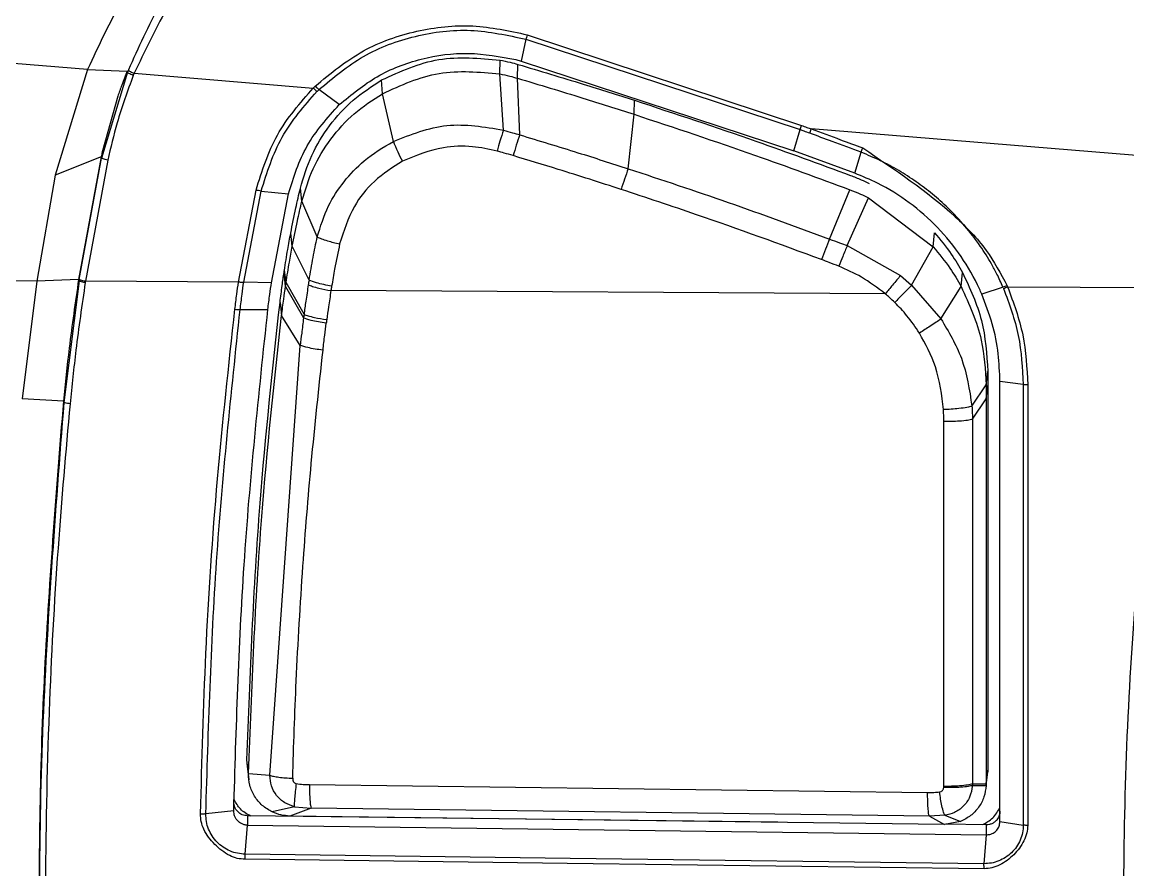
# Model space of a CAD drawing. Extents: x 527 to 611, y 788 to 934.
# Drawn here: x 572.522 to 574.122, y 806.51 to 807.737 of the extents above; entities that cross this region are included whole.
import ezdxf

# ---------------------------------------------------------------- set-up
doc = ezdxf.new("R2010")
doc.units = 0
doc.header["$MEASUREMENT"] = 0
doc.layers.add('1', color=4, linetype='Continuous')
doc.layers.add('GEOMETRY', color=3, linetype='Continuous', lineweight=25)

# ---------------------------------------------------------------- blocks, each defined once
blk = doc.blocks.new('2026_FLAIR')
at = {"layer": 'GEOMETRY'}
for p, q in [((45.5501, 4.3053), (44.8478, 4.363)), ((46.1863, 4.3555), (46.5832, 4.2243)), ((46.1846, 4.349), (46.1777, 4.3173)), ((46.1846, 4.349), (46.5812, 4.2181)), ((45.5501, 4.3053), (45.5034, 4.1521)), ((45.5501, 4.3053), (45.6073, 4.303)), ((46.1466, 4.2988), (46.147, 4.3187)), ((46.1699, 4.3195), (46.1777, 4.3173)), ((46.1723, 4.2926), (46.1729, 4.3126)), ((46.1777, 4.3173), (46.5723, 4.1876)), ((45.6078, 4.3011), (45.5703, 4.177)), ((45.6073, 4.303), (45.6078, 4.3012)), ((45.6175, 4.2997), (45.8767, 4.2784)), ((45.9767, 4.2702), (45.9756, 4.29)), ((46.1519, 4.2176), (46.1466, 4.2988)), ((46.1755, 4.2106), (46.1723, 4.2926)), ((45.8823, 4.2735), (45.8851, 4.2762)), ((45.9143, 4.2543), (45.885, 4.2762)), ((45.5939, 4.2664), (45.5716, 4.1873)), ((45.9926, 4.2011), (45.9767, 4.2702)), ((46.341, 4.2403), (46.3416, 4.2606)), ((46.3326, 4.1615), (46.341, 4.2403)), ((46.5723, 4.1876), (46.5812, 4.2181)), ((47.1594, 4.173), (46.5974, 4.2192)), ((45.5697, 4.1787), (45.5034, 4.1521)), ((45.5697, 4.1787), (45.5371, 4.0011)), ((45.5703, 4.177), (45.5697, 4.1787)), ((46.6604, 4.1551), (46.5723, 4.1876)), ((46.6604, 4.1551), (46.6698, 4.1854)), ((45.538, 4.0013), (45.5703, 4.177)), ((45.5792, 4.1738), (45.547, 3.9986)), ((45.5034, 4.1521), (45.4765, 3.999)), ((45.7685, 3.9973), (45.7939, 4.1307)), ((45.7761, 3.9972), (45.8014, 4.1293)), ((45.8014, 4.1293), (45.8408, 4.1254)), ((45.8602, 4.1145), (45.858, 4.1333)), ((46.624, 4.0597), (46.6535, 4.131)), ((45.8162, 3.9966), (45.8408, 4.1254)), ((45.8824, 4.0629), (45.8602, 4.1145)), ((46.6496, 4.0502), (46.6804, 4.1194)), ((46.6804, 4.1194), (46.7739, 4.0485)), ((45.8464, 4.0494), (45.8441, 4.0683)), ((46.7739, 4.0485), (46.7757, 4.069)), ((45.8706, 4.0003), (45.8464, 4.0494)), ((46.6496, 4.0502), (46.7266, 4.0069)), ((46.7427, 3.9932), (46.7739, 4.0485)), ((45.4765, 3.999), (44.7735, 4.0032)), ((45.5371, 4.0012), (45.4765, 3.999)), ((45.5377, 3.9995), (45.5371, 4.0012)), ((45.538, 4.0013), (45.5377, 3.9994)), ((45.8365, 3.9913), (45.8344, 4.0115)), ((45.8374, 3.9969), (45.8349, 4.0145)), ((46.7266, 4.0069), (46.7427, 3.9932)), ((46.8144, 3.9911), (46.8165, 4.0113)), ((45.4765, 3.999), (45.4554, 3.8287)), ((45.5377, 3.9994), (45.5157, 3.8234)), ((45.7685, 3.9973), (45.547, 3.9986)), ((45.8162, 3.9966), (45.7761, 3.9972)), ((45.8366, 3.9913), (45.8626, 3.9455)), ((45.8633, 3.9508), (45.8374, 3.9969)), ((46.7046, 3.9804), (45.9023, 3.9851)), ((46.7427, 3.9932), (46.7851, 3.9442)), ((46.7851, 3.9442), (46.8144, 3.9911)), ((46.875, 3.9899), (46.8443, 3.98)), ((46.8816, 3.9907), (47.1188, 3.9893)), ((45.7709, 3.9576), (45.811, 3.9579)), ((45.8286, 3.9681), (45.8309, 3.9492)), ((45.8579, 3.9059), (45.8309, 3.9492)), ((45.8633, 3.9508), (45.8626, 3.9455)), ((45.8138, 3.2835), (45.8579, 3.9059)), ((46.8506, 3.8489), (46.853, 3.8682)), ((46.853, 3.8682), (46.853, 3.8478)), ((46.83, 3.8179), (46.8506, 3.8489)), ((46.8506, 3.8489), (46.8506, 3.8284)), ((46.8506, 3.8284), (46.853, 3.8478)), ((46.853, 3.8478), (46.8531, 3.291)), ((46.9043, 3.849), (46.8706, 3.8537)), ((46.8706, 3.2165), (46.8706, 3.8537)), ((46.9043, 3.849), (46.9043, 3.2114)), ((46.9107, 3.8486), (46.9107, 3.211)), ((45.5151, 3.8251), (45.4554, 3.8287)), ((45.5157, 3.8234), (45.5151, 3.8251)), ((46.8307, 3.799), (46.8506, 3.8284)), ((46.7892, 3.2675), (46.7892, 3.7955)), ((45.7829, 3.2863), (45.7805, 3.3057)), ((45.7815, 3.2965), (45.7805, 3.3057)), ((45.7809, 3.2966), (45.7834, 3.2772)), ((45.7829, 3.2863), (45.8138, 3.2835)), ((46.8505, 3.2687), (46.853, 3.2886)), ((46.8506, 3.2711), (46.8531, 3.291)), ((46.8531, 3.291), (46.853, 3.2886)), ((45.8711, 3.27), (46.7659, 3.2585)), ((46.7892, 3.2659), (46.7892, 3.2674)), ((46.8307, 3.271), (46.8505, 3.2711)), ((46.8307, 3.271), (46.8307, 3.2688)), ((46.8307, 3.2688), (46.8505, 3.2687)), ((46.8506, 3.2711), (46.8505, 3.2687)), ((45.8494, 3.2381), (45.8174, 3.2304)), ((45.8735, 3.2361), (45.8429, 3.2246)), ((45.8494, 3.2381), (45.8735, 3.2361)), ((46.7685, 3.2246), (45.8736, 3.2361)), ((45.7616, 3.2321), (45.7212, 3.2277)), ((46.5491, 3.2155), (45.7816, 3.2249)), ((45.7816, 3.2249), (45.7816, 3.2111)), ((46.7905, 3.2124), (45.8429, 3.2246)), ((46.7908, 3.2257), (46.7686, 3.2246)), ((46.7686, 3.2246), (46.7905, 3.2124)), ((46.7908, 3.2257), (46.8135, 3.2168)), ((45.7782, 3.1693), (45.7816, 3.2111)), ((45.7816, 3.2111), (46.8506, 3.1974)), ((46.8135, 3.2168), (46.7905, 3.2124)), ((46.8506, 3.2119), (46.7913, 3.2126)), ((46.8506, 3.2119), (46.8506, 3.1974)), ((46.8706, 3.2165), (46.9043, 3.2114)), ((46.8506, 3.1974), (46.8472, 3.1556))]:
    blk.add_line(p, q, dxfattribs=at)
at = {"layer": 'GEOMETRY', "flags": 128}
for points in [[(45.547, 3.9986), (45.5468, 3.9976), (45.5467, 3.9968)], [(46.881, 3.9922), (46.8813, 3.9913), (46.8816, 3.9906)], [(46.8472, 3.1556), (46.2486, 3.1633), (45.7782, 3.1693)], [(46.848, 3.1482), (46.244, 3.156), (45.778, 3.1619)]]:
    blk.add_lwpolyline(points, dxfattribs=at)
at = {"layer": 'GEOMETRY'}
for centre, radius, start, end in [((46.7547, 4.0104), 0.6128, 160.9342, 163.8878), ((46.9502, 3.9338), 0.6583, 159.7608, 162.5171), ((47.3404, 3.7645), 0.7748, 157.6022, 159.9583)]:
    blk.add_arc(centre, radius, start, end, dxfattribs=at)
for points, knots in [([(58.6622, 3.6669), (58.124, 4.1903), (57.5857, 4.7137), (56.7784, 5.4989), (56.5092, 5.7605), (56.2233, 6.0386), (56.2065, 6.055), (56.1728, 6.0877), (56.156, 6.1041), (56.1054, 6.153), (56.071, 6.1849), (55.9661, 6.2776), (55.8938, 6.3359), (55.6702, 6.5008), (55.5121, 6.5972), (55.3029, 6.7005), (55.2604, 6.7203), (55.1746, 6.7579), (55.1314, 6.7758), (55.0011, 6.8262), (54.9131, 6.8558), (54.6464, 6.9327), (54.4645, 6.9683), (54.2318, 6.9926), (54.185, 6.9964), (54.0915, 7.0019), (54.0447, 7.0036), (53.9745, 7.0047), (53.9511, 7.0047), (53.9043, 7.0047), (53.881, 7.0047), (53.8108, 7.0047), (53.764, 7.0047), (53.5301, 7.0047), (53.343, 7.0047), (52.4073, 7.0047), (51.6588, 7.0047), (49.4133, 7.0047), (47.9163, 7.0047), (46.2322, 7.0047), (46.045, 7.0047), (45.7643, 7.0047), (45.6708, 7.0047), (45.5538, 7.0047), (45.5304, 7.0047), (45.4837, 7.0047), (45.4603, 7.0047), (45.3901, 7.0041), (45.3434, 7.0026), (45.2032, 6.9949), (45.1099, 6.9856), (44.9701, 6.9654), (44.9235, 6.9575), (44.8304, 6.9398), (44.7838, 6.9298), (44.5526, 6.8747), (44.3744, 6.8146), (44.1166, 6.7013), (44.0323, 6.6597), (43.9083, 6.5914), (43.8674, 6.5676), (43.7864, 6.5181), (43.7462, 6.4923), (43.6282, 6.4127), (43.5524, 6.3563), (43.443, 6.2671), (43.4072, 6.2366), (43.3371, 6.174), (43.3028, 6.1418), (43.2016, 6.0435), (43.1343, 5.9779), (42.9994, 5.8468), (42.932, 5.7812), (42.7297, 5.5845), (42.5949, 5.4533), (42.46, 5.3222)], [0, 0, 0, 0, 0.125, 0.125, 0.1875, 0.1875, 0.191406, 0.191406, 0.195313, 0.195313, 0.203125, 0.203125, 0.21875, 0.21875, 0.25, 0.25, 0.257813, 0.257813, 0.265625, 0.265625, 0.28125, 0.28125, 0.3125, 0.3125, 0.320313, 0.320313, 0.328125, 0.328125, 0.332031, 0.332031, 0.335938, 0.335938, 0.34375, 0.34375, 0.375, 0.375, 0.5, 0.5, 0.75, 0.75, 0.78125, 0.78125, 0.796875, 0.796875, 0.800781, 0.800781, 0.804688, 0.804688, 0.8125, 0.8125, 0.828125, 0.828125, 0.835938, 0.835938, 0.84375, 0.84375, 0.875, 0.875, 0.890625, 0.890625, 0.898437, 0.898437, 0.90625, 0.90625, 0.921875, 0.921875, 0.929687, 0.929687, 0.9375, 0.9375, 0.953125, 0.953125, 0.96875, 0.96875, 1, 1, 1, 1]), ([(42.5468, 5.2329), (42.6805, 5.3629), (42.8141, 5.4929), (43.0146, 5.6878), (43.0814, 5.7528), (43.215, 5.8827), (43.2819, 5.9477), (43.3653, 6.029), (43.3821, 6.0451), (43.4161, 6.077), (43.4332, 6.0928), (43.4852, 6.1394), (43.5206, 6.1697), (43.629, 6.2582), (43.7042, 6.314), (43.8214, 6.3927), (43.8613, 6.4182), (43.9417, 6.4669), (43.9824, 6.4903), (44.1056, 6.5573), (44.1894, 6.598), (44.4457, 6.7082), (44.6232, 6.7659), (44.9918, 6.8483), (45.1766, 6.8718), (45.3848, 6.8791), (45.4079, 6.8797), (45.4542, 6.8802), (45.4773, 6.8802), (45.5468, 6.8801), (45.5931, 6.8802), (45.7319, 6.8802), (45.8245, 6.8802), (46.1023, 6.8802), (46.2874, 6.8802), (47.9539, 6.8802), (49.4351, 6.8802), (51.657, 6.8802), (52.3977, 6.8801), (53.3235, 6.8801), (53.5086, 6.8801), (53.7401, 6.8802), (53.7864, 6.8802), (53.8558, 6.8802), (53.879, 6.8802), (53.9253, 6.8802), (53.9484, 6.8803), (54.0178, 6.8798), (54.0641, 6.8784), (54.1567, 6.8736), (54.203, 6.8701), (54.4332, 6.8474), (54.613, 6.8127), (54.8766, 6.7367), (54.9635, 6.7074), (55.0922, 6.6573), (55.1348, 6.6396), (55.2195, 6.602), (55.2614, 6.5823), (55.4674, 6.4794), (55.6229, 6.383), (55.8424, 6.2179), (55.9132, 6.1594), (55.9988, 6.0818), (56.0158, 6.0661), (56.0494, 6.0341), (56.0659, 6.0179), (56.1158, 5.9695), (56.149, 5.9371), (56.4482, 5.6462), (56.7141, 5.3877), (57.5118, 4.6119), (58.0436, 4.0948), (58.5754, 3.5776)], [0, 0, 0, 0, 0.03125, 0.03125, 0.046875, 0.046875, 0.0625, 0.0625, 0.066406, 0.066406, 0.070312, 0.070312, 0.078125, 0.078125, 0.09375, 0.09375, 0.101562, 0.101562, 0.109375, 0.109375, 0.125, 0.125, 0.15625, 0.15625, 0.1875, 0.1875, 0.191406, 0.191406, 0.195313, 0.195313, 0.203125, 0.203125, 0.21875, 0.21875, 0.25, 0.25, 0.5, 0.5, 0.625, 0.625, 0.65625, 0.65625, 0.664063, 0.664063, 0.667969, 0.667969, 0.671875, 0.671875, 0.679688, 0.679688, 0.6875, 0.6875, 0.71875, 0.71875, 0.734375, 0.734375, 0.742188, 0.742188, 0.75, 0.75, 0.78125, 0.78125, 0.796875, 0.796875, 0.800781, 0.800781, 0.804688, 0.804688, 0.8125, 0.8125, 0.875, 0.875, 1, 1, 1, 1]), ([(42.0332, 4.6863), (42.2029, 4.8514), (42.4792, 5.1201), (42.8485, 5.4792), (43.0933, 5.7173), (43.2488, 5.8685), (43.3286, 5.9461), (43.3749, 5.9912), (43.4156, 6.0305), (43.4509, 6.0633), (43.5104, 6.1168), (43.5961, 6.1891), (43.7492, 6.3061), (43.951, 6.4383), (44.2073, 6.5726), (44.4754, 6.6819), (44.7529, 6.7644), (45.037, 6.8199), (45.2526, 6.8407), (45.3969, 6.8458), (45.4612, 6.8465), (45.518, 6.8464), (45.5662, 6.8465), (45.6224, 6.8464), (45.6867, 6.8463), (45.7469, 6.8464), (45.8192, 6.8464), (46.1787, 6.8464), (46.8869, 6.8464), (47.9692, 6.8464), (49.1999, 6.8464), (50.8407, 6.8464), (52.2255, 6.8464), (53.2432, 6.8464), (53.5455, 6.8464), (53.7268, 6.8464), (53.8356, 6.8464), (53.8964, 6.8464), (53.9314, 6.8464), (53.9534, 6.8464), (53.9759, 6.8463), (54.0392, 6.8455), (54.1436, 6.8414), (54.2876, 6.8287), (54.4307, 6.809), (54.6201, 6.7736), (54.8534, 6.7122), (55.1248, 6.6118), (55.3854, 6.4857), (55.6324, 6.3349), (55.8253, 6.1899), (55.9434, 6.0871), (55.9964, 6.0379), (56.0196, 6.0158), (56.0456, 5.9906), (56.1571, 5.8823), (56.445, 5.6022), (57.0383, 5.0253), (57.7732, 4.3106), (58.3259, 3.7731), (58.5617, 3.5438)], [0, 0, 0, 0, 0.038383, 0.062505, 0.083514, 0.093757, 0.097663, 0.10157, 0.104234, 0.106838, 0.109383, 0.117202, 0.125008, 0.140619, 0.156248, 0.171865, 0.187487, 0.203116, 0.218727, 0.222537, 0.22654, 0.229144, 0.231749, 0.234353, 0.23826, 0.242166, 0.244128, 0.249979, 0.300459, 0.358955, 0.425468, 0.499998, 0.625007, 0.650009, 0.66501, 0.67401, 0.679411, 0.682651, 0.683866, 0.685081, 0.686223, 0.687511, 0.695346, 0.703153, 0.710952, 0.718761, 0.73438, 0.750001, 0.765612, 0.781241, 0.796861, 0.804673, 0.80662, 0.80858, 0.809875, 0.812486, 0.833791, 0.874991, 0.946677, 1, 1, 1, 1]), ([(58.5617, 3.5438), (58.3259, 3.7731), (57.7732, 4.3106), (57.1184, 4.9474), (56.6193, 5.4328), (56.379, 5.6664), (56.2047, 5.8359), (56.09, 5.9476), (56.0192, 6.0162), (55.9726, 6.0602), (55.9342, 6.0947), (55.8979, 6.1263), (55.8365, 6.1782), (55.7482, 6.248), (55.5913, 6.36), (55.3854, 6.4857), (55.1248, 6.6118), (54.8534, 6.7122), (54.646, 6.7668), (54.5096, 6.7942), (54.4464, 6.8055), (54.383, 6.8154), (54.3194, 6.824), (54.2557, 6.8312), (54.1917, 6.837), (54.1276, 6.8415), (54.0633, 6.8445), (54.0107, 6.8461), (53.9549, 6.8461), (53.8807, 6.8462), (53.7609, 6.8462), (53.5957, 6.8463), (53.385, 6.8463), (53.1288, 6.8464), (52.746, 6.8464), (52.2544, 6.8464), (51.672, 6.8464), (51.098, 6.8464), (50.2583, 6.8464), (49.1999, 6.8464), (47.9692, 6.8464), (46.8869, 6.8464), (46.1666, 6.8464), (45.7589, 6.8464), (45.6385, 6.8464), (45.5421, 6.8464), (45.4817, 6.8465), (45.4334, 6.8463), (45.3971, 6.8456), (45.3611, 6.8446), (45.241, 6.8395), (45.037, 6.8199), (44.7529, 6.7644), (44.4754, 6.6819), (44.2073, 6.5726), (43.951, 6.4383), (43.7492, 6.3061), (43.5961, 6.1891), (43.5043, 6.1116), (43.4329, 6.0469), (43.3861, 6.0021), (43.3452, 5.9622), (43.3106, 5.9287), (43.2427, 5.8625), (43.0933, 5.7173), (42.8485, 5.4792), (42.4792, 5.1201), (42.2029, 4.8514), (42.0332, 4.6863)], [0, 0, 0, 0, 0.053323, 0.125008, 0.148094, 0.166207, 0.179346, 0.187512, 0.192171, 0.195325, 0.197919, 0.200523, 0.203138, 0.210954, 0.218763, 0.23439, 0.250003, 0.265623, 0.281242, 0.284715, 0.288184, 0.291651, 0.295117, 0.298584, 0.302053, 0.305527, 0.309007, 0.312494, 0.314048, 0.31806, 0.324531, 0.33346, 0.344848, 0.358693, 0.374998, 0.406922, 0.438398, 0.469426, 0.500006, 0.574535, 0.641048, 0.699544, 0.750023, 0.757836, 0.765649, 0.769555, 0.773462, 0.775437, 0.777397, 0.779343, 0.781275, 0.796885, 0.812514, 0.828136, 0.843754, 0.859382, 0.874993, 0.882798, 0.890618, 0.894457, 0.898431, 0.901113, 0.903717, 0.906244, 0.916488, 0.937496, 0.961617, 1, 1, 1, 1]), ([(45.4743, 4.9498), (45.4374, 4.9405), (45.3686, 4.9232), (45.2892, 4.8918), (45.2348, 4.8658), (45.2002, 4.8471), (45.1699, 4.8287), (45.1314, 4.8025), (45.0835, 4.7638), (45.0263, 4.7069), (44.9603, 4.6228), (44.8935, 4.5088), (44.8631, 4.4119), (44.8478, 4.363)], [0, 0, 0, 0, 0.125407, 0.233242, 0.280715, 0.323949, 0.362995, 0.397906, 0.477419, 0.565962, 0.663957, 0.830667, 1, 1, 1, 1]), ([(46.2153, 4.8122), (46.1825, 4.8068), (46.1154, 4.7957), (46.0164, 4.7634), (45.9188, 4.7181), (45.8256, 4.659), (45.7395, 4.5868), (45.6632, 4.5026), (45.598, 4.4087), (45.5661, 4.3397), (45.5501, 4.3053)], [0, 0, 0, 0, 0.1134192, 0.2318789, 0.3545195, 0.4804121, 0.6087699, 0.7387333, 0.8694793, 1, 1, 1, 1]), ([(46.2484, 4.7962), (46.2134, 4.7904), (46.1436, 4.7789), (46.043, 4.7442), (45.9477, 4.6976), (45.8595, 4.6386), (45.78, 4.5686), (45.7109, 4.4886), (45.6521, 4.4007), (45.6235, 4.3365), (45.6091, 4.3045)], [0, 0, 0, 0, 0.124976, 0.249947, 0.374921, 0.499959, 0.624974, 0.749961, 0.874969, 1, 1, 1, 1]), ([(46.2491, 4.7871), (46.2423, 4.7856), (46.2276, 4.7823), (46.2038, 4.7769), (46.1767, 4.7705), (46.1341, 4.7599), (46.0943, 4.7482), (46.0472, 4.7323), (45.9995, 4.7132), (45.934, 4.6793), (45.86, 4.6293), (45.7853, 4.5631), (45.7172, 4.483), (45.6625, 4.3929), (45.6325, 4.3308), (45.6175, 4.2998)], [0, 0, 0, 0, 0.024822, 0.053864, 0.087118, 0.12457, 0.210677, 0.235676, 0.302437, 0.3942, 0.499364, 0.621862, 0.751417, 0.875812, 1, 1, 1, 1]), ([(45.8795, 4.2811), (45.9019, 4.2996), (45.9455, 4.3357), (46.0256, 4.3634), (46.1073, 4.3726), (46.1602, 4.3611), (46.1863, 4.3555)], [0, 0, 0, 0, 0.262957, 0.512818, 0.759313, 1, 1, 1, 1]), ([(45.885, 4.2762), (45.9057, 4.2934), (45.9471, 4.3279), (46.0237, 4.3562), (46.105, 4.3663), (46.1581, 4.3547), (46.1846, 4.349)], [0, 0, 0, 0, 0.250035, 0.499983, 0.749898, 1, 1, 1, 1]), ([(46.1863, 4.3555), (46.1859, 4.3541), (46.1852, 4.3515), (46.1848, 4.3498), (46.1846, 4.349)], [0, 0, 0, 0, 0.559993, 1, 1, 1, 1]), ([(45.9756, 4.29), (46.0028, 4.3024), (46.0572, 4.3271), (46.1171, 4.3215), (46.147, 4.3187)], [0, 0, 0, 0, 0.499808, 1, 1, 1, 1]), ([(46.147, 4.3187), (46.1519, 4.3178), (46.1606, 4.316), (46.1691, 4.3136), (46.1729, 4.3126)], [0, 0, 0, 0, 0.561843, 1, 1, 1, 1]), ([(46.1729, 4.3126), (46.2045, 4.3031), (46.2609, 4.2863), (46.317, 4.2684), (46.3416, 4.2606)], [0, 0, 0, 0, 0.560032, 1, 1, 1, 1]), ([(45.6162, 4.2965), (45.6079, 4.2739), (45.5932, 4.2337), (45.5834, 4.192), (45.5792, 4.1738)], [0, 0, 0, 0, 0.56324, 1, 1, 1, 1]), ([(45.6073, 4.303), (45.6046, 4.2962), (45.6, 4.2841), (45.5957, 4.2718), (45.5939, 4.2664)], [0, 0, 0, 0, 0.561431, 1, 1, 1, 1]), ([(45.6091, 4.3045), (45.6089, 4.3039), (45.6085, 4.3028), (45.608, 4.3016), (45.6078, 4.3012)], [0, 0, 0, 0, 0.559999, 1, 1, 1, 1]), ([(45.6162, 4.2965), (45.615, 4.297), (45.6126, 4.298), (45.6099, 4.2994), (45.6082, 4.3005), (45.6079, 4.3009), (45.6078, 4.3011)], [0, 0, 0, 0, 0.272007, 0.561954, 0.78796, 1, 1, 1, 1]), ([(45.6091, 4.3044), (45.6093, 4.3042), (45.6097, 4.3036), (45.612, 4.3023), (45.6147, 4.3009), (45.6166, 4.3001), (45.6175, 4.2997)], [0, 0, 0, 0, 0.272027, 0.561976, 0.787973, 1, 1, 1, 1]), ([(45.6175, 4.2997), (45.6173, 4.2991), (45.6168, 4.2981), (45.6164, 4.297), (45.6162, 4.2965)], [0, 0, 0, 0, 0.559595, 1, 1, 1, 1]), ([(45.858, 4.1333), (45.8629, 4.1494), (45.8726, 4.1816), (45.8993, 4.2247), (45.9331, 4.2624), (45.9614, 4.2808), (45.9756, 4.29)], [0, 0, 0, 0, 0.24996, 0.499348, 0.749893, 1, 1, 1, 1]), ([(45.9767, 4.2702), (46.0037, 4.2825), (46.0576, 4.3071), (46.117, 4.3015), (46.1466, 4.2988)], [0, 0, 0, 0, 0.499808, 1, 1, 1, 1]), ([(46.1466, 4.2988), (46.1515, 4.2978), (46.1601, 4.296), (46.1685, 4.2936), (46.1723, 4.2926)], [0, 0, 0, 0, 0.560414, 1, 1, 1, 1]), ([(46.1723, 4.2926), (46.2038, 4.2831), (46.2602, 4.2662), (46.3163, 4.2482), (46.341, 4.2403)], [0, 0, 0, 0, 0.559999, 1, 1, 1, 1]), ([(45.7939, 4.1307), (45.8025, 4.1582), (45.8197, 4.2133), (45.8577, 4.2567), (45.8768, 4.2784)], [0, 0, 0, 0, 0.498855, 1, 1, 1, 1]), ([(45.8014, 4.1293), (45.8098, 4.1562), (45.8266, 4.21), (45.8637, 4.2524), (45.8822, 4.2736)], [0, 0, 0, 0, 0.499845, 1, 1, 1, 1]), ([(45.8767, 4.2784), (45.8778, 4.2773), (45.8799, 4.2753), (45.8815, 4.2741), (45.8823, 4.2735)], [0, 0, 0, 0, 0.560003, 1, 1, 1, 1]), ([(45.8768, 4.2784), (45.8773, 4.2789), (45.8782, 4.2798), (45.8791, 4.2807), (45.8795, 4.2811)], [0, 0, 0, 0, 0.559895, 1, 1, 1, 1]), ([(45.885, 4.2762), (45.8841, 4.277), (45.8824, 4.2783), (45.8804, 4.2803), (45.8795, 4.2812)], [0, 0, 0, 0, 0.559999, 1, 1, 1, 1]), ([(45.8602, 4.1145), (45.865, 4.1305), (45.8747, 4.1625), (45.9011, 4.2053), (45.9347, 4.2428), (45.9627, 4.2611), (45.9767, 4.2702)], [0, 0, 0, 0, 0.249999, 0.500014, 0.750013, 1, 1, 1, 1]), ([(46.3416, 4.2606), (46.4004, 4.2412), (46.5052, 4.2068), (46.6088, 4.1686), (46.6543, 4.1519)], [0, 0, 0, 0, 0.560037, 1, 1, 1, 1]), ([(45.8408, 4.1254), (45.8483, 4.1493), (45.8635, 4.1976), (45.8973, 4.2353), (45.9143, 4.2543)], [0, 0, 0, 0, 0.4958605, 1, 1, 1, 1]), ([(45.9926, 4.2011), (46.0181, 4.2112), (46.0695, 4.2314), (46.1243, 4.2222), (46.1519, 4.2176)], [0, 0, 0, 0, 0.497611, 1, 1, 1, 1]), ([(46.341, 4.2403), (46.3996, 4.2209), (46.5044, 4.1862), (46.608, 4.1479), (46.6535, 4.131)], [0, 0, 0, 0, 0.559998, 1, 1, 1, 1]), ([(46.1519, 4.2176), (46.1502, 4.2124), (46.1473, 4.2032), (46.1442, 4.1921), (46.1429, 4.1872)], [0, 0, 0, 0, 0.56, 1, 1, 1, 1]), ([(46.1519, 4.2176), (46.1563, 4.2163), (46.1641, 4.2139), (46.172, 4.2116), (46.1755, 4.2106)], [0, 0, 0, 0, 0.559031, 1, 1, 1, 1]), ([(46.1755, 4.2106), (46.2036, 4.2021), (46.2561, 4.1862), (46.3084, 4.1693), (46.3326, 4.1615)], [0, 0, 0, 0, 0.535465, 1, 1, 1, 1]), ([(46.5812, 4.2181), (46.5815, 4.2191), (46.582, 4.2208), (46.5829, 4.2233), (46.5832, 4.2243)], [0, 0, 0, 0, 0.559747, 1, 1, 1, 1]), ([(46.5953, 4.2129), (46.5926, 4.2139), (46.5879, 4.2156), (46.5832, 4.2173), (46.5812, 4.2181)], [0, 0, 0, 0, 0.560594, 1, 1, 1, 1]), ([(46.5832, 4.2243), (46.5859, 4.2234), (46.5906, 4.2217), (46.5953, 4.2199), (46.5974, 4.2192)], [0, 0, 0, 0, 0.559803, 1, 1, 1, 1]), ([(46.5953, 4.2129), (46.5956, 4.2139), (46.5961, 4.2157), (46.597, 4.2181), (46.5974, 4.2192)], [0, 0, 0, 0, 0.559979, 1, 1, 1, 1]), ([(46.6698, 4.1854), (46.6558, 4.1906), (46.631, 4.1999), (46.6061, 4.209), (46.5953, 4.2129)], [0, 0, 0, 0, 0.563034, 1, 1, 1, 1]), ([(46.5974, 4.2192), (46.6115, 4.214), (46.6364, 4.2049), (46.6612, 4.1956), (46.6719, 4.1916)], [0, 0, 0, 0, 0.567113, 1, 1, 1, 1]), ([(45.8824, 4.0629), (45.8872, 4.0781), (45.8961, 4.1066), (45.9204, 4.1434), (45.9512, 4.1764), (45.9779, 4.1924), (45.9926, 4.2011)], [0, 0, 0, 0, 0.263034, 0.491488, 0.72156, 1, 1, 1, 1]), ([(45.9926, 4.2011), (45.9945, 4.1963), (45.9979, 4.1876), (46.0034, 4.1772), (46.0058, 4.1726)], [0, 0, 0, 0, 0.56, 1, 1, 1, 1]), ([(46.1429, 4.1872), (46.131, 4.1897), (46.1054, 4.1952), (46.0576, 4.1938), (46.0252, 4.1805), (46.0058, 4.1726)], [0, 0, 0, 0, 0.258122, 0.555312, 1, 1, 1, 1]), ([(45.5716, 4.1873), (45.5713, 4.1857), (45.5706, 4.1829), (45.57, 4.18), (45.5697, 4.1787)], [0, 0, 0, 0, 0.560914, 1, 1, 1, 1]), ([(46.1659, 4.1805), (46.1616, 4.1818), (46.154, 4.184), (46.1463, 4.1862), (46.1429, 4.1872)], [0, 0, 0, 0, 0.561035, 1, 1, 1, 1]), ([(46.3224, 4.1316), (46.292, 4.1414), (46.24, 4.1581), (46.1877, 4.1739), (46.1659, 4.1805)], [0, 0, 0, 0, 0.584533, 1, 1, 1, 1]), ([(46.6698, 4.1854), (46.6701, 4.1864), (46.6706, 4.1881), (46.6715, 4.1905), (46.6719, 4.1916)], [0, 0, 0, 0, 0.559981, 1, 1, 1, 1]), ([(46.8749, 3.9899), (46.8735, 3.9932), (46.8708, 3.9997), (46.8652, 4.0111), (46.8562, 4.0279), (46.8349, 4.0617), (46.8061, 4.0957), (46.7731, 4.125), (46.7493, 4.1431), (46.7242, 4.1592), (46.6977, 4.1736), (46.6791, 4.1814), (46.6698, 4.1854)], [0, 0, 0, 0, 0.037471, 0.073002, 0.130161, 0.235563, 0.484324, 0.586947, 0.689662, 0.792361, 0.894925, 1, 1, 1, 1]), ([(46.6719, 4.1916), (46.7182, 4.1606), (46.7829, 4.1173), (46.8518, 4.0468), (46.8716, 4.0097), (46.881, 3.9922)], [0, 0, 0, 0, 0.570459, 0.796297, 1, 1, 1, 1]), ([(45.5792, 4.1738), (45.5779, 4.1741), (45.5754, 4.1747), (45.5725, 4.1757), (45.5708, 4.1765), (45.5705, 4.1768), (45.5703, 4.177)], [0, 0, 0, 0, 0.27199, 0.561939, 0.787952, 1, 1, 1, 1]), ([(46.0058, 4.1726), (45.9917, 4.1635), (45.9644, 4.1461), (45.9314, 4.1049), (45.9208, 4.0714), (45.9149, 4.0527)], [0, 0, 0, 0, 0.323697, 0.623628, 1, 1, 1, 1]), ([(46.3326, 4.1615), (46.3809, 4.1455), (46.4786, 4.1132), (46.5752, 4.0777), (46.624, 4.0597)], [0, 0, 0, 0, 0.494312, 1, 1, 1, 1]), ([(46.6543, 4.1519), (46.6595, 4.1499), (46.6686, 4.1463), (46.6775, 4.1421), (46.6815, 4.1402)], [0, 0, 0, 0, 0.558741, 1, 1, 1, 1]), ([(46.8443, 3.98), (46.8432, 3.9825), (46.8276, 4.0179), (46.7842, 4.0804), (46.7158, 4.132), (46.6715, 4.1505), (46.6604, 4.1551)], [0, 0, 0, 0, 0.032489, 0.446518, 0.860694, 1, 1, 1, 1]), ([(45.8014, 4.1293), (45.8001, 4.1295), (45.7978, 4.1298), (45.7951, 4.1304), (45.7939, 4.1307)], [0, 0, 0, 0, 0.560003, 1, 1, 1, 1]), ([(45.8441, 4.0683), (45.8465, 4.0805), (45.8508, 4.1022), (45.8558, 4.1238), (45.858, 4.1333)], [0, 0, 0, 0, 0.560023, 1, 1, 1, 1]), ([(46.6125, 4.03), (46.5523, 4.0521), (46.4561, 4.0874), (46.3588, 4.1195), (46.3224, 4.1316)], [0, 0, 0, 0, 0.625673, 1, 1, 1, 1]), ([(46.6535, 4.131), (46.6586, 4.129), (46.6677, 4.1255), (46.6766, 4.1213), (46.6804, 4.1194)], [0, 0, 0, 0, 0.5596779, 1, 1, 1, 1]), ([(45.8464, 4.0494), (45.8488, 4.0616), (45.853, 4.0834), (45.858, 4.105), (45.8602, 4.1145)], [0, 0, 0, 0, 0.559999, 1, 1, 1, 1]), ([(45.8349, 4.0145), (45.8365, 4.0246), (45.8393, 4.0426), (45.8426, 4.0604), (45.8441, 4.0683)], [0, 0, 0, 0, 0.560265, 1, 1, 1, 1]), ([(46.7757, 4.069), (46.7842, 4.0589), (46.7994, 4.0407), (46.8113, 4.0203), (46.8165, 4.0113)], [0, 0, 0, 0, 0.560031, 1, 1, 1, 1]), ([(45.8374, 3.9969), (45.8389, 4.0067), (45.8417, 4.0243), (45.8449, 4.0417), (45.8464, 4.0494)], [0, 0, 0, 0, 0.5599968, 1, 1, 1, 1]), ([(45.8706, 4.0003), (45.8725, 4.0113), (45.8761, 4.0322), (45.8804, 4.053), (45.8824, 4.0629)], [0, 0, 0, 0, 0.524439, 1, 1, 1, 1]), ([(45.8824, 4.0629), (45.8842, 4.062), (45.8879, 4.0602), (45.8988, 4.0566), (45.9088, 4.0542), (45.9149, 4.0527)], [0, 0, 0, 0, 0.276309, 0.562836, 1, 1, 1, 1]), ([(45.9149, 4.0527), (45.9124, 4.0406), (45.9082, 4.0203), (45.9048, 3.9998), (45.9033, 3.9916)], [0, 0, 0, 0, 0.595569, 1, 1, 1, 1]), ([(46.624, 4.0597), (46.6288, 4.0579), (46.6373, 4.0548), (46.6458, 4.0516), (46.6496, 4.0502)], [0, 0, 0, 0, 0.5590265, 1, 1, 1, 1]), ([(46.6496, 4.0502), (46.6474, 4.0451), (46.6436, 4.0361), (46.6393, 4.0252), (46.6374, 4.0204)], [0, 0, 0, 0, 0.5599992, 1, 1, 1, 1]), ([(46.7739, 4.0485), (46.7824, 4.0384), (46.7975, 4.0203), (46.8092, 4), (46.8144, 3.9911)], [0, 0, 0, 0, 0.5603271, 1, 1, 1, 1]), ([(46.6374, 4.0204), (46.6328, 4.0222), (46.6245, 4.0255), (46.6162, 4.0286), (46.6125, 4.03)], [0, 0, 0, 0, 0.560807, 1, 1, 1, 1]), ([(46.7046, 3.9804), (46.6934, 3.989), (46.6726, 4.005), (46.6485, 4.0155), (46.6374, 4.0204)], [0, 0, 0, 0, 0.536306, 1, 1, 1, 1]), ([(45.5371, 4.0012), (45.5323, 3.9681), (45.5238, 3.9096), (45.5177, 3.8507), (45.5151, 3.8251)], [0, 0, 0, 0, 0.564354, 1, 1, 1, 1]), ([(45.547, 3.9986), (45.5457, 3.9988), (45.5431, 3.9993), (45.5402, 4.0001), (45.5385, 4.0008), (45.5382, 4.0011), (45.538, 4.0013)], [0, 0, 0, 0, 0.271964, 0.56188, 0.787899, 1, 1, 1, 1]), ([(45.8286, 3.9681), (45.8296, 3.9762), (45.8314, 3.9907), (45.8335, 4.0051), (45.8344, 4.0115)], [0, 0, 0, 0, 0.559602, 1, 1, 1, 1]), ([(45.8344, 4.0115), (45.8345, 4.012), (45.8347, 4.0131), (45.8348, 4.0141), (45.8349, 4.0145)], [0, 0, 0, 0, 0.56, 1, 1, 1, 1]), ([(46.7266, 4.0069), (46.7249, 4.0049), (46.7215, 4.0007), (46.714, 3.9916), (46.7081, 3.9847), (46.7046, 3.9804)], [0, 0, 0, 0, 0.2772219, 0.5621399, 1, 1, 1, 1]), ([(46.8165, 4.0113), (46.827, 3.9885), (46.8482, 3.943), (46.8514, 3.8931), (46.853, 3.8682)], [0, 0, 0, 0, 0.500699, 1, 1, 1, 1]), ([(45.5467, 3.9968), (45.5419, 3.9642), (45.5334, 3.9058), (45.5274, 3.8472), (45.5247, 3.8213)], [0, 0, 0, 0, 0.558506, 1, 1, 1, 1]), ([(45.5467, 3.9967), (45.5454, 3.997), (45.5428, 3.9974), (45.5399, 3.9982), (45.5382, 3.9989), (45.5379, 3.9993), (45.5377, 3.9994)], [0, 0, 0, 0, 0.272005, 0.561967, 0.787976, 1, 1, 1, 1]), ([(45.7633, 3.9581), (45.7642, 3.9654), (45.7658, 3.9785), (45.7676, 3.9915), (45.7685, 3.9973)], [0, 0, 0, 0, 0.56001, 1, 1, 1, 1]), ([(45.7761, 3.9972), (45.7756, 3.9971), (45.7745, 3.9971), (45.7726, 3.9971), (45.7705, 3.9971), (45.7691, 3.9972), (45.7685, 3.9973)], [0, 0, 0, 0, 0.2472939, 0.4999971, 0.7527017, 1, 1, 1, 1]), ([(45.7709, 3.9576), (45.7718, 3.965), (45.7734, 3.9782), (45.7753, 3.9914), (45.7761, 3.9972)], [0, 0, 0, 0, 0.559993, 1, 1, 1, 1]), ([(45.811, 3.9579), (45.8119, 3.9651), (45.8135, 3.9781), (45.8153, 3.9909), (45.8162, 3.9966)], [0, 0, 0, 0, 0.559781, 1, 1, 1, 1]), ([(45.8309, 3.9492), (45.8319, 3.9571), (45.8336, 3.9711), (45.8356, 3.9851), (45.8365, 3.9913)], [0, 0, 0, 0, 0.559998, 1, 1, 1, 1]), ([(45.8365, 3.9913), (45.8367, 3.9923), (45.837, 3.9942), (45.8372, 3.996), (45.8374, 3.9968)], [0, 0, 0, 0, 0.56, 1, 1, 1, 1]), ([(45.8695, 3.9937), (45.8683, 3.9857), (45.8661, 3.9714), (45.8641, 3.9571), (45.8633, 3.9508)], [0, 0, 0, 0, 0.55999, 1, 1, 1, 1]), ([(45.8706, 4.0003), (45.8704, 3.9991), (45.8701, 3.9969), (45.8697, 3.9947), (45.8695, 3.9937)], [0, 0, 0, 0, 0.559982, 1, 1, 1, 1]), ([(45.8695, 3.9937), (45.8714, 3.9929), (45.8751, 3.9913), (45.8861, 3.9882), (45.8962, 3.9863), (45.9023, 3.9851)], [0, 0, 0, 0, 0.276312, 0.562838, 1, 1, 1, 1]), ([(45.9033, 3.9916), (45.8995, 3.9923), (45.8916, 3.9938), (45.8791, 3.9969), (45.8738, 3.999), (45.8706, 4.0003)], [0, 0, 0, 0, 0.2763092, 0.5628359, 1, 1, 1, 1]), ([(45.9023, 3.9851), (45.9011, 3.9773), (45.8989, 3.9634), (45.897, 3.9494), (45.8962, 3.9432)], [0, 0, 0, 0, 0.55999, 1, 1, 1, 1]), ([(45.9033, 3.9916), (45.9031, 3.9904), (45.9028, 3.9882), (45.9024, 3.9861), (45.9023, 3.9851)], [0, 0, 0, 0, 0.561208, 1, 1, 1, 1]), ([(46.7427, 3.9932), (46.7409, 3.9913), (46.7372, 3.9874), (46.7289, 3.9787), (46.7223, 3.972), (46.7184, 3.968)], [0, 0, 0, 0, 0.277078, 0.562252, 1, 1, 1, 1]), ([(46.8144, 3.9911), (46.8259, 3.9656), (46.8466, 3.9202), (46.8493, 3.8707), (46.8506, 3.8489)], [0, 0, 0, 0, 0.559697, 1, 1, 1, 1]), ([(46.881, 3.9922), (46.8798, 3.9917), (46.8775, 3.9908), (46.8758, 3.9902), (46.8749, 3.9899)], [0, 0, 0, 0, 0.501002, 1, 1, 1, 1]), ([(46.8756, 3.9884), (46.8766, 3.9887), (46.8783, 3.9893), (46.8806, 3.9902), (46.8816, 3.9906)], [0, 0, 0, 0, 0.559841, 1, 1, 1, 1]), ([(46.8756, 3.9884), (46.884, 3.9659), (46.9006, 3.9207), (46.903, 3.8729), (46.9043, 3.849)], [0, 0, 0, 0, 0.499978, 1, 1, 1, 1]), ([(46.8816, 3.9906), (46.8901, 3.9677), (46.9071, 3.9217), (46.9095, 3.873), (46.9107, 3.8486)], [0, 0, 0, 0, 0.499761, 1, 1, 1, 1]), ([(47.1188, 3.9893), (47.0989, 3.8391), (47.0592, 3.5389), (47.0443, 3.0846), (47.0593, 2.6303), (47.0991, 2.33), (47.119, 2.1799)], [0, 0, 0, 0, 0.25, 0.499999, 0.749997, 1, 1, 1, 1]), ([(46.7184, 3.968), (46.7159, 3.9703), (46.7114, 3.9746), (46.7067, 3.9786), (46.7046, 3.9804)], [0, 0, 0, 0, 0.558048, 1, 1, 1, 1]), ([(46.8706, 3.8537), (46.87, 3.867), (46.869, 3.8951), (46.8605, 3.9378), (46.8497, 3.9658), (46.8443, 3.98)], [0, 0, 0, 0, 0.308682, 0.650875, 1, 1, 1, 1]), ([(45.7136, 3.2275), (45.7157, 3.305), (45.72, 3.4669), (45.7363, 3.7106), (45.7544, 3.8763), (45.7633, 3.9581)], [0, 0, 0, 0, 0.317675, 0.663208, 1, 1, 1, 1]), ([(45.7212, 3.2277), (45.7249, 3.3496), (45.7322, 3.5935), (45.758, 3.8362), (45.7709, 3.9576)], [0, 0, 0, 0, 0.500009, 1, 1, 1, 1]), ([(45.7616, 3.2321), (45.7652, 3.3509), (45.7724, 3.5934), (45.798, 3.8348), (45.811, 3.9579)], [0, 0, 0, 0, 0.489807, 1, 1, 1, 1]), ([(45.7633, 3.9581), (45.7649, 3.9579), (45.7677, 3.9576), (45.7699, 3.9576), (45.7709, 3.9576)], [0, 0, 0, 0, 0.560005, 1, 1, 1, 1]), ([(45.7805, 3.3057), (45.7853, 3.4297), (45.794, 3.6511), (45.818, 3.8713), (45.8286, 3.9681)], [0, 0, 0, 0, 0.559981, 1, 1, 1, 1]), ([(46.754, 3.9237), (46.7483, 3.9323), (46.7377, 3.948), (46.7244, 3.9617), (46.7184, 3.968)], [0, 0, 0, 0, 0.542129, 1, 1, 1, 1]), ([(45.7829, 3.2863), (45.7878, 3.4103), (45.7964, 3.6319), (45.8203, 3.8523), (45.8309, 3.9492)], [0, 0, 0, 0, 0.559998, 1, 1, 1, 1]), ([(45.8626, 3.9455), (45.8617, 3.9381), (45.8601, 3.9249), (45.8586, 3.9117), (45.8579, 3.9059)], [0, 0, 0, 0, 0.560167, 1, 1, 1, 1]), ([(45.8955, 3.9381), (45.8917, 3.9387), (45.8838, 3.9398), (45.8712, 3.9424), (45.8658, 3.9444), (45.8626, 3.9455)], [0, 0, 0, 0, 0.276313, 0.562834, 1, 1, 1, 1]), ([(45.8633, 3.9508), (45.8651, 3.9501), (45.8689, 3.9486), (45.8799, 3.9458), (45.8901, 3.9442), (45.8962, 3.9432)], [0, 0, 0, 0, 0.276312, 0.562834, 1, 1, 1, 1]), ([(45.8908, 3.8989), (45.8916, 3.9062), (45.8932, 3.9193), (45.8948, 3.9323), (45.8955, 3.9381)], [0, 0, 0, 0, 0.559841, 1, 1, 1, 1]), ([(45.8962, 3.9432), (45.8961, 3.9423), (45.8958, 3.9405), (45.8956, 3.9388), (45.8955, 3.9381)], [0, 0, 0, 0, 0.559972, 1, 1, 1, 1]), ([(46.7851, 3.9442), (46.783, 3.9427), (46.7786, 3.9395), (46.7679, 3.9324), (46.7593, 3.927), (46.754, 3.9237)], [0, 0, 0, 0, 0.276499, 0.562688, 1, 1, 1, 1]), ([(46.7851, 3.9442), (46.7962, 3.9256), (46.8197, 3.8863), (46.8264, 3.8415), (46.83, 3.8179)], [0, 0, 0, 0, 0.473264, 1, 1, 1, 1]), ([(46.7888, 3.8128), (46.7863, 3.834), (46.7816, 3.8731), (46.7627, 3.9078), (46.754, 3.9237)], [0, 0, 0, 0, 0.540711, 1, 1, 1, 1]), ([(45.8908, 3.8989), (45.8869, 3.8994), (45.879, 3.9005), (45.8665, 3.903), (45.8611, 3.9048), (45.8579, 3.9059)], [0, 0, 0, 0, 0.276327, 0.562823, 1, 1, 1, 1]), ([(45.8469, 3.2792), (45.8484, 3.3262), (45.8518, 3.4287), (45.8609, 3.5806), (45.8736, 3.7402), (45.8849, 3.8443), (45.8908, 3.8989)], [0, 0, 0, 0, 0.226892, 0.495031, 0.73471, 1, 1, 1, 1]), ([(46.9107, 3.8486), (46.9094, 3.8486), (46.9069, 3.8487), (46.9051, 3.8489), (46.9043, 3.849)], [0, 0, 0, 0, 0.559996, 1, 1, 1, 1]), ([(45.5151, 3.8251), (45.5043, 3.6909), (45.4829, 3.4235), (45.4753, 2.9445), (45.5, 2.6013), (45.5151, 2.3915)], [0, 0, 0, 0, 0.281226, 0.560483, 1, 1, 1, 1]), ([(46.8506, 3.8284), (46.8505, 3.7243), (46.8505, 3.5385), (46.8505, 3.3528), (46.8506, 3.2711)], [0, 0, 0, 0, 0.56, 1, 1, 1, 1]), ([(45.5157, 3.8234), (45.5034, 3.6643), (45.4788, 3.3462), (45.4788, 2.867), (45.5034, 2.5489), (45.5157, 2.3899)], [0, 0, 0, 0, 0.333334, 0.666667, 1, 1, 1, 1]), ([(45.5247, 3.8213), (45.5185, 3.7517), (45.5053, 3.6034), (45.4927, 3.3663), (45.4874, 3.1098), (45.4923, 2.8524), (45.5049, 2.612), (45.5184, 2.4608), (45.5247, 2.3894)], [0, 0, 0, 0, 0.146057, 0.311401, 0.496566, 0.682527, 0.850056, 1, 1, 1, 1]), ([(45.5247, 3.8213), (45.5235, 3.8214), (45.5208, 3.8218), (45.5179, 3.8224), (45.5161, 3.823), (45.5158, 3.8233), (45.5157, 3.8234)], [0, 0, 0, 0, 0.272, 0.5619759, 0.7879911, 1, 1, 1, 1]), ([(46.83, 3.8179), (46.8279, 3.8173), (46.8235, 3.816), (46.8123, 3.8144), (46.8002, 3.8133), (46.7926, 3.813), (46.7888, 3.8128)], [0, 0, 0, 0, 0.273287, 0.561651, 0.786708, 1, 1, 1, 1]), ([(46.7892, 3.7955), (46.7892, 3.7988), (46.7892, 3.8046), (46.7889, 3.8103), (46.7888, 3.8128)], [0, 0, 0, 0, 0.565013, 1, 1, 1, 1]), ([(46.83, 3.8179), (46.8302, 3.8144), (46.8306, 3.8081), (46.8307, 3.8018), (46.8307, 3.799)], [0, 0, 0, 0, 0.5556694, 1, 1, 1, 1]), ([(46.8307, 3.799), (46.8287, 3.7984), (46.8244, 3.7972), (46.8131, 3.7961), (46.8008, 3.7955), (46.793, 3.7955), (46.7892, 3.7955)], [0, 0, 0, 0, 0.27304, 0.561719, 0.786961, 1, 1, 1, 1]), ([(46.8307, 3.799), (46.8307, 3.7402), (46.8307, 3.6335), (46.8307, 3.4575), (46.8307, 3.3404), (46.8307, 3.2711)], [0, 0, 0, 0, 0.333934, 0.605987, 1, 1, 1, 1]), ([(45.8174, 3.2304), (45.8124, 3.2333), (45.8023, 3.2392), (45.7912, 3.2529), (45.784, 3.2689), (45.7833, 3.2805), (45.7829, 3.2863)], [0, 0, 0, 0, 0.2499871, 0.4997957, 0.7501293, 1, 1, 1, 1]), ([(45.8138, 3.2835), (45.8154, 3.283), (45.8187, 3.2821), (45.8268, 3.2808), (45.8363, 3.2798), (45.8434, 3.2794), (45.8469, 3.2792)], [0, 0, 0, 0, 0.245413, 0.499998, 0.754584, 1, 1, 1, 1]), ([(45.8494, 3.2381), (45.8446, 3.2397), (45.8347, 3.2429), (45.8231, 3.2539), (45.8153, 3.2678), (45.8143, 3.2783), (45.8138, 3.2835)], [0, 0, 0, 0, 0.247626, 0.500093, 0.752654, 1, 1, 1, 1]), ([(45.8469, 3.2792), (45.847, 3.2782), (45.847, 3.2766), (45.8478, 3.2747), (45.8488, 3.2733), (45.8502, 3.2721), (45.8515, 3.2717), (45.8521, 3.2715)], [0, 0, 0, 0, 0.31571, 0.460587, 0.603832, 0.825558, 1, 1, 1, 1]), ([(45.8521, 3.2715), (45.8516, 3.2676), (45.8505, 3.2597), (45.8495, 3.2494), (45.8491, 3.2416), (45.8493, 3.2393), (45.8494, 3.2381)], [0, 0, 0, 0, 0.2435, 0.499448, 0.755604, 1, 1, 1, 1]), ([(45.8521, 3.2715), (45.8554, 3.2711), (45.8617, 3.2703), (45.8681, 3.2701), (45.8711, 3.27)], [0, 0, 0, 0, 0.523523, 1, 1, 1, 1]), ([(45.8711, 3.27), (45.8711, 3.266), (45.8712, 3.2578), (45.8718, 3.2474), (45.8726, 3.2394), (45.8733, 3.2372), (45.8736, 3.2361)], [0, 0, 0, 0, 0.24378, 0.500008, 0.756232, 1, 1, 1, 1]), ([(46.7832, 3.2595), (46.7839, 3.2596), (46.7852, 3.2598), (46.7869, 3.2609), (46.7882, 3.2623), (46.789, 3.264), (46.7891, 3.2652), (46.7892, 3.2658)], [0, 0, 0, 0, 0.221898, 0.418311, 0.600883, 0.805725, 1, 1, 1, 1]), ([(46.8307, 3.2711), (46.8287, 3.2705), (46.8244, 3.2693), (46.8131, 3.2681), (46.8008, 3.2675), (46.793, 3.2675), (46.7892, 3.2675)], [0, 0, 0, 0, 0.273036, 0.56171, 0.786953, 1, 1, 1, 1]), ([(46.8307, 3.2688), (46.8288, 3.2683), (46.8251, 3.2672), (46.8146, 3.2661), (46.8022, 3.2656), (46.7934, 3.2658), (46.7892, 3.2659)], [0, 0, 0, 0, 0.249379, 0.508747, 0.763367, 1, 1, 1, 1]), ([(46.8307, 3.2688), (46.8298, 3.263), (46.828, 3.2518), (46.8181, 3.2382), (46.8054, 3.2289), (46.7955, 3.2267), (46.7908, 3.2257)], [0, 0, 0, 0, 0.2696522, 0.5274795, 0.7714035, 1, 1, 1, 1]), ([(46.8505, 3.2687), (46.8498, 3.2632), (46.8484, 3.252), (46.8403, 3.237), (46.8287, 3.2244), (46.8186, 3.2193), (46.8135, 3.2168)], [0, 0, 0, 0, 0.250028, 0.500188, 0.749978, 1, 1, 1, 1]), ([(46.7659, 3.2585), (46.7689, 3.2585), (46.7747, 3.2586), (46.7805, 3.2592), (46.7832, 3.2595)], [0, 0, 0, 0, 0.529507, 1, 1, 1, 1]), ([(46.7684, 3.2246), (46.768, 3.2257), (46.7673, 3.228), (46.7665, 3.2359), (46.766, 3.2464), (46.7659, 3.2545), (46.7659, 3.2585)], [0, 0, 0, 0, 0.24377, 0.499987, 0.756211, 1, 1, 1, 1]), ([(46.7908, 3.2257), (46.7901, 3.2269), (46.7888, 3.2294), (46.7867, 3.2383), (46.7847, 3.2487), (46.7837, 3.2559), (46.7832, 3.2595)], [0, 0, 0, 0, 0.273694, 0.561553, 0.786307, 1, 1, 1, 1]), ([(45.7862, 3.2245), (45.7808, 3.2275), (45.7704, 3.2332), (45.7649, 3.2435), (45.7623, 3.2484)], [0, 0, 0, 0, 0.526905, 1, 1, 1, 1]), ([(46.8455, 3.2124), (46.8508, 3.2151), (46.8616, 3.2208), (46.8675, 3.2316), (46.8706, 3.2371)], [0, 0, 0, 0, 0.48343, 1, 1, 1, 1]), ([(45.7212, 3.2277), (45.7207, 3.2276), (45.7196, 3.2275), (45.7177, 3.2274), (45.7156, 3.2274), (45.7143, 3.2275), (45.7136, 3.2275)], [0, 0, 0, 0, 0.247317, 0.500049, 0.752755, 1, 1, 1, 1]), ([(45.778, 3.1619), (45.7742, 3.1622), (45.7665, 3.1628), (45.7508, 3.1689), (45.7334, 3.1828), (45.7198, 3.2004), (45.714, 3.2162), (45.7137, 3.2238), (45.7136, 3.2275)], [0, 0, 0, 0, 0.113067, 0.230849, 0.501223, 0.770934, 0.887818, 1, 1, 1, 1]), ([(45.7782, 3.1693), (45.7745, 3.1696), (45.7669, 3.1701), (45.7525, 3.1749), (45.7364, 3.1857), (45.726, 3.202), (45.7216, 3.2165), (45.7214, 3.2239), (45.7212, 3.2277)], [0, 0, 0, 0, 0.125265, 0.251072, 0.501007, 0.750507, 0.875897, 1, 1, 1, 1]), ([(45.7816, 3.2111), (45.78, 3.2113), (45.7769, 3.2116), (45.7719, 3.2137), (45.7677, 3.2169), (45.7647, 3.2209), (45.7622, 3.2256), (45.7619, 3.2295), (45.7616, 3.2321)], [0, 0, 0, 0, 0.159492, 0.297467, 0.508157, 0.639668, 0.765479, 1, 1, 1, 1]), ([(45.8429, 3.2246), (45.8385, 3.2249), (45.8297, 3.2254), (45.8215, 3.2288), (45.8174, 3.2304)], [0, 0, 0, 0, 0.500526, 1, 1, 1, 1]), ([(46.8706, 3.2314), (46.8704, 3.2294), (46.8699, 3.2249), (46.867, 3.2197), (46.8633, 3.2161), (46.8597, 3.2137), (46.8553, 3.2121), (46.8522, 3.2119), (46.8506, 3.2119)], [0, 0, 0, 0, 0.198284, 0.430487, 0.559963, 0.698038, 0.844717, 1, 1, 1, 1]), ([(46.9043, 3.2114), (46.9041, 3.2077), (46.9037, 3.2003), (46.8991, 3.1861), (46.8886, 3.1704), (46.8725, 3.1604), (46.8583, 3.156), (46.8508, 3.1558), (46.8472, 3.1556)], [0, 0, 0, 0, 0.125249, 0.2508, 0.500858, 0.750493, 0.876044, 1, 1, 1, 1]), ([(46.9107, 3.211), (46.9105, 3.2073), (46.9099, 3.1996), (46.9038, 3.1846), (46.8914, 3.1677), (46.8745, 3.1552), (46.8595, 3.1491), (46.8517, 3.1485), (46.848, 3.1482)], [0, 0, 0, 0, 0.113935, 0.239422, 0.499889, 0.760306, 0.885882, 1, 1, 1, 1]), ([(46.8506, 3.1974), (46.8524, 3.1975), (46.8559, 3.1977), (46.8614, 3.1999), (46.8662, 3.2037), (46.8698, 3.2097), (46.8703, 3.2142), (46.8706, 3.2165)], [0, 0, 0, 0, 0.183201, 0.339499, 0.570372, 0.781534, 1, 1, 1, 1]), ([(46.9107, 3.211), (46.9101, 3.211), (46.9089, 3.211), (46.9072, 3.2111), (46.9056, 3.2112), (46.9047, 3.2113), (46.9043, 3.2114)], [0, 0, 0, 0, 0.248619, 0.501031, 0.752914, 1, 1, 1, 1]), ([(45.778, 3.1619), (45.778, 3.1626), (45.778, 3.1639), (45.778, 3.1658), (45.7781, 3.1677), (45.7782, 3.1688), (45.7782, 3.1693)], [0, 0, 0, 0, 0.248447, 0.501167, 0.753286, 1, 1, 1, 1]), ([(46.848, 3.1482), (46.8479, 3.1489), (46.8478, 3.1502), (46.8475, 3.1521), (46.8473, 3.154), (46.8472, 3.1551), (46.8472, 3.1556)], [0, 0, 0, 0, 0.247628, 0.499998, 0.752369, 1, 1, 1, 1])]:
    blk.add_open_spline(points, degree=3, knots=knots, dxfattribs=at)
for points in [[(45.9143, 4.2543), (45.9319, 4.2688), (45.9672, 4.2979), (46.0323, 4.3226), (46.1015, 4.3323), (46.1471, 4.3238), (46.1699, 4.3195)], [(45.7816, 3.2249), (45.779, 3.2252), (45.7737, 3.2258), (45.767, 3.2306), (45.7624, 3.2373), (45.7619, 3.2426), (45.7616, 3.2453)]]:
    blk.add_open_spline(points, degree=3, dxfattribs=at)

msp = doc.modelspace()

# ---------------------------------------------------------------- block references
at = {"layer": '1'}
msp.add_blockref('2026_FLAIR', (527.0666, 803.3631), dxfattribs=at)

doc.saveas('drawing.dxf')
